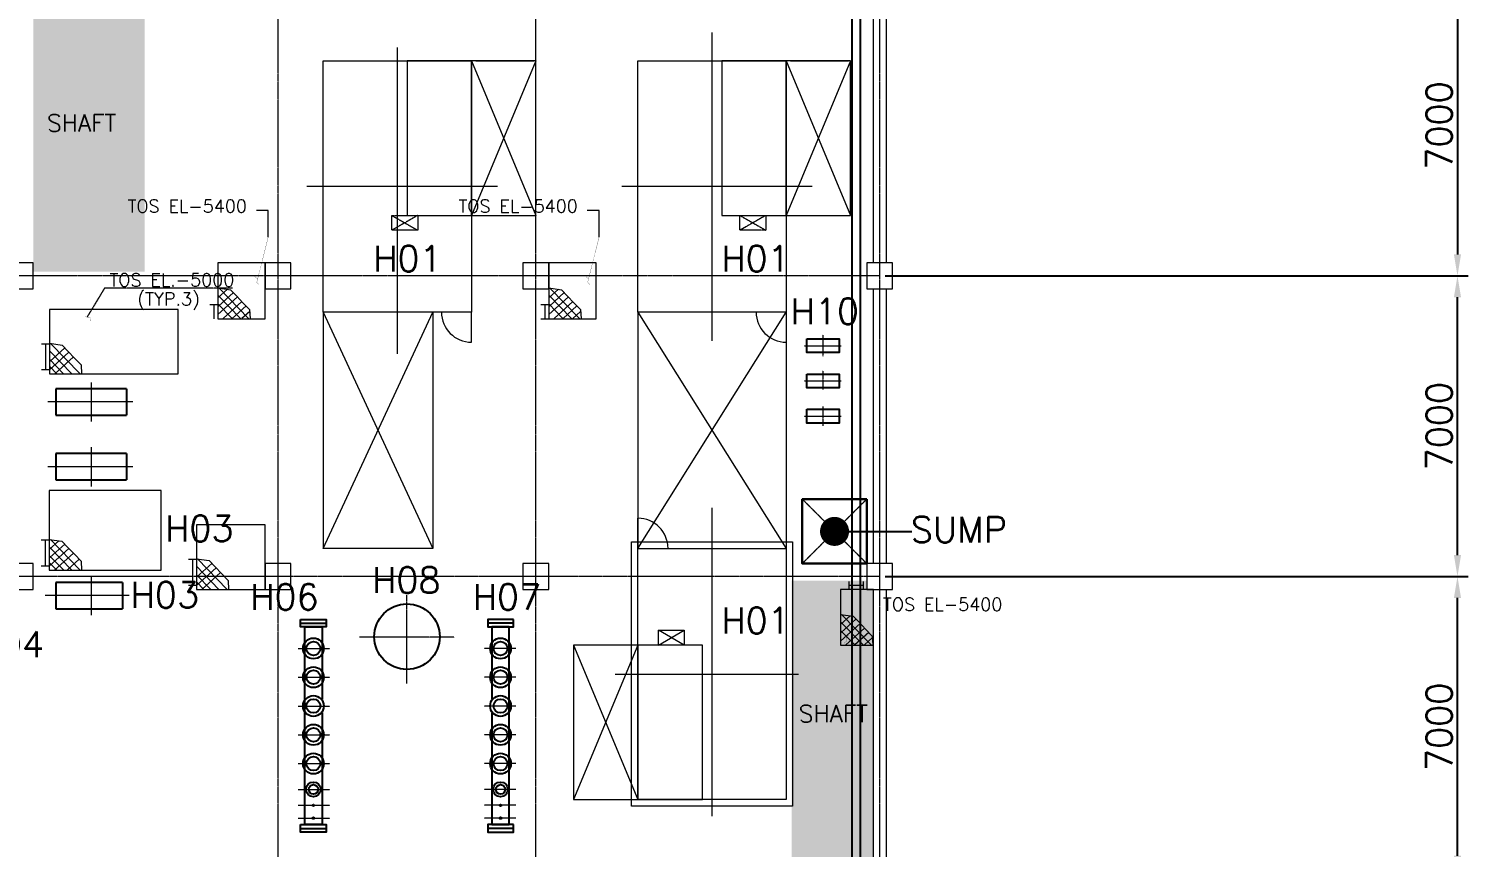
# Model space of a CAD drawing. Extents: x -59767 to 1106559, y -1290 to 1129522.
# Drawn here: x 135057 to 168552, y 88345 to 107398 of the extents above; entities that cross this region are included whole.
import ezdxf
from ezdxf.enums import TextEntityAlignment as Align

# ---------------------------------------------------------------- set-up
doc = ezdxf.new("R2010")
doc.units = 0
doc.linetypes.add('CENTER', pattern=[2, 1.25, -0.25, 0.25, -0.25])
doc.layers.get('0').update_dxf_attribs({"linetype": 'CONTINUOUS', "lineweight": 9})
doc.layers.get('Defpoints').update_dxf_attribs({"linetype": 'CONTINUOUS', "lineweight": 9})
for name, color, linetype, lineweight in [('CENTER', 1, 'CENTER', 9), ('COLUMN', 2, 'CONTINUOUS', 9), ('TEXT', 3, 'CONTINUOUS', 9), ('WALL', 7, 'CONTINUOUS', 9), ('WALL_300', 7, 'CONTINUOUS', 9), ('중간선', 5, 'CONTINUOUS', 9), ('중심선', 1, 'CENTER', 9), ('치수선', 6, 'CONTINUOUS', 9)]:
    doc.layers.add(name, color=color, linetype=linetype, lineweight=lineweight)
for name, color, linetype in [('EQUIP', 6, 'CONTINUOUS'), ('HATCH', 6, 'CONTINUOUS'), ('M', 6, 'CONTINUOUS'), ('REV', 12, 'CONTINUOUS'), ('TEXT2', 253, 'CONTINUOUS')]:
    doc.layers.add(name, color=color, linetype=linetype)
doc.styles.get("Standard").update_dxf_attribs({"font": 'romans.shx', "bigfont": 'whtgtxt.shx'})
doc.dimstyles.new('ISO-25', dxfattribs={"dimscale": 200, "dimtxt": 3, "dimasz": 2.5, "dimexe": 1.25, "dimexo": 0.625, "dimtad": 1, "dimdec": 0, "dimdsep": 46, "dimtxsty": 'Standard', "dimcen": 2.5, "dimadec": 0, "dimazin": 0, "dimtp": 0.1, "dimtm": 0.1, "dimtfac": 0.6, "dimtdec": 0, "dimtmove": 0, "dimatfit": 3, "dimfxl": 1, "dimtvp": 1, "dimtolj": 1, "dimarcsym": 0})

# ---------------------------------------------------------------- blocks, each defined once
blk = doc.blocks.new('*D212')
at = {"layer": 'Defpoints', "color": 0}
for p in [(154858, 94647), (168302, 94647), (154858, 87647)]:
    blk.add_point(p, dxfattribs=at)
at = {"layer": '치수선', "color": 0, "lineweight": -2}
for p, q in [((154983, 94647), (168552, 94647)), ((168302, 88147), (168302, 94147)), ((154983, 87647), (168552, 87647))]:
    blk.add_line(p, q, dxfattribs=at)
at = {"layer": '치수선', "color": 0}
for points in [[(168386, 94147), (168219, 94147), (168302, 94647)], [(168219, 88147), (168386, 88147), (168302, 87647)]]:
    blk.add_solid(points, dxfattribs=at)
at = {"layer": '치수선', "color": 0, "insert": (167877, 91147), "char_height": 600, "attachment_point": 5, "rotation": 90}
blk.add_mtext('\\A1;7000', dxfattribs=at)
blk = doc.blocks.new('*D213')
at = {"layer": 'Defpoints', "color": 0}
for p in [(154858, 108647), (154858, 101647), (168302, 101647)]:
    blk.add_point(p, dxfattribs=at)
at = {"layer": '치수선', "color": 0, "lineweight": -2}
for p, q in [((154983, 108647), (168552, 108647)), ((168302, 108147), (168302, 102147)), ((154983, 101647), (168552, 101647))]:
    blk.add_line(p, q, dxfattribs=at)
at = {"layer": '치수선', "color": 0}
for points in [[(168386, 108147), (168219, 108147), (168302, 108647)], [(168219, 102147), (168386, 102147), (168302, 101647)]]:
    blk.add_solid(points, dxfattribs=at)
at = {"layer": '치수선', "color": 0, "insert": (167877, 105147), "char_height": 600, "attachment_point": 5, "rotation": 90}
blk.add_mtext('\\A1;7000', dxfattribs=at)
blk = doc.blocks.new('*D217')
at = {"layer": 'Defpoints', "color": 0}
for p in [(154858, 101647), (168302, 101647), (154858, 94647)]:
    blk.add_point(p, dxfattribs=at)
at = {"layer": '치수선', "color": 0, "lineweight": -2}
for p, q in [((154983, 101647), (168552, 101647)), ((168302, 95147), (168302, 101147)), ((154983, 94647), (168552, 94647))]:
    blk.add_line(p, q, dxfattribs=at)
at = {"layer": '치수선', "color": 0}
for points in [[(168386, 101147), (168219, 101147), (168302, 101647)], [(168219, 95147), (168386, 95147), (168302, 94647)]]:
    blk.add_solid(points, dxfattribs=at)
at = {"layer": '치수선', "color": 0, "insert": (167877, 98147), "char_height": 600, "attachment_point": 5, "rotation": 90}
blk.add_mtext('\\A1;7000', dxfattribs=at)
blk = doc.blocks.new('column600')
at = {"layer": 'COLUMN', "linetype": 'Continuous'}
blk.add_lwpolyline([(-300, -300), (300, -300), (300, 300), (-300, 300)], close=True, dxfattribs=at)

msp = doc.modelspace()

# ---------------------------------------------------------------- hatches: boundary and pattern name
at = {"layer": 'CENTER', "linetype": 'CENTER'}
h = msp.add_hatch(dxfattribs=at)
h.set_pattern_fill('ANGLE', color=256, scale=10)
h.set_pattern_definition([(0, (1.36, -509031.635), (0, 69.85), [50.8, -19.05]), (90, (1.36, -509031.635), (-69.85, 4e-15), [50.8, -19.05])])
h.paths.add_polyline_path([(135159.6, 108497.4), (135159.6, 101747.4), (137756.9, 101747.4), (137756.9, 108497.4)])
at = {"layer": '중간선'}
h = msp.add_hatch(dxfattribs=at)
h.set_pattern_fill('ANGLE', color=1, scale=10)
h.set_pattern_definition([(0, (-1.36, -194447.415), (0, 69.85), [50.8, -19.05]), (90, (-1.36, -194447.415), (-69.85, 4e-15), [50.8, -19.05])])
edge = h.paths.add_edge_path()
edge.add_line((152806.3, 87947.4), (152806.3, 94547.4))
edge.add_line((152806.3, 94547.4), (154556.8, 94547.4))
edge.add_line((154556.8, 94547.4), (154556.8, 94347.4))
edge.add_line((154556.8, 94347.4), (154709.1, 94347.4))
edge.add_line((154709.1, 94347.4), (154709.2, 87947.4))
edge.add_line((154709.2, 87947.4), (152806.3, 87947.4))

# ---------------------------------------------------------------- linework, layer by layer
at = {"ltscale": 0.5}
for p, q in [((145358.2, 100102.6), (145358.2, 100802.6)), ((152681.8, 100802.6, -3.5), (152681.8, 100102.6, -3.5)), ((149231.8, 95302.6, -3.5), (149231.8, 96002.6, -3.5))]:
    msp.add_line(p, q, dxfattribs=at)
for points in [[(141908.2, 100802.6), (141908.2, 106652.6), (145358.2, 106652.6), (145358.2, 100802.6)], [(143858.2, 103052.6), (145358.2, 103052.6), (145358.2, 106652.6), (143858.2, 106652.6)], [(135535.5, 99364.9), (138535.5, 99364.9), (138535.5, 100864.9), (135535.5, 100864.9)], [(135534.8, 94797.5), (138134.8, 94797.5), (138134.8, 96648.3), (135534.8, 96648.3)], [(138956.8, 94347.5), (140556.8, 94347.5), (140556.8, 95847.5), (138956.8, 95847.5)]]:
    msp.add_lwpolyline(points, close=True, dxfattribs=at)
at = {"ltscale": 0.5, "elevation": -3.5}
for points in [[(149231.8, 100802.6), (149231.8, 106652.6), (152681.8, 106652.6), (152681.8, 100802.6)], [(151181.8, 103052.6), (152681.8, 103052.6), (152681.8, 106652.6), (151181.8, 106652.6)], [(152831.8, 95452.6), (152831.8, 89302.6), (149081.8, 89302.6), (149081.8, 95452.6)], [(152681.8, 95302.6), (152681.8, 89452.6), (149231.8, 89452.6), (149231.8, 95302.6)], [(149231.8, 89452.6), (150731.8, 89452.6), (150731.8, 93052.6), (149231.8, 93052.6)]]:
    msp.add_lwpolyline(points, close=True, dxfattribs=at)
at = {"ltscale": 0.5}
for points in [[(140556.8, 101947.5), (140556.8, 101947.5), (139456.8, 101947.5), (139456.8, 100647.5), (140556.8, 100647.5), (140556.8, 101947.5)], [(148256.8, 101947.5), (148256.8, 101947.5), (147156.8, 101947.5), (147156.8, 100647.5), (148256.8, 100647.5), (148256.8, 101947.5)], [(139456.8, 101365.2), (139751.4, 101324.4), (139894.4, 101174.7), (140040.4, 101021.9), (140194, 100861), (140207.5, 100653.5)], [(147156.8, 101365.2), (147451.4, 101324.4), (147594.4, 101174.7), (147740.4, 101021.9), (147894, 100861), (147907.5, 100653.5)], [(135535.5, 100076.5), (135830.1, 100035.7), (135973.1, 99886), (136119.1, 99733.2), (136272.7, 99572.4), (136286.2, 99364.9)], [(135534.8, 95509.2), (135829.4, 95468.3), (135972.3, 95318.7), (136118.3, 95165.8), (136271.9, 95005), (136285.5, 94797.5)], [(154711.8, 94347.5), (154711.8, 94347.5), (153946.3, 94347.5), (153946.3, 93047.5), (154711.8, 93047.5), (154711.8, 94347.5)], [(153946.3, 93765.2), (154240.8, 93724.4), (154383.8, 93574.7), (154529.8, 93421.9), (154683.4, 93261.1), (154697, 93053.6)]]:
    msp.add_lwpolyline(points, dxfattribs=at)
at = {"const_width": 337.5, "elevation": -3}
msp.add_lwpolyline([(153806.8, 95528.7, -1), (153806.8, 95866.2, -1)], format="xyb", close=True, dxfattribs=at)
at = {"ltscale": 0.5}
for centre, start, end in [((145358.2, 100802.6), 180, 270), ((152681.8, 100802.6, -3.5), 180, 270), ((149231.8, 95302.6, -3.5), 0, 90)]:
    msp.add_arc(centre, 700, start, end, dxfattribs=at)
at = {"layer": 'CENTER', "linetype": 'CENTER'}
for p, q in [((154556.8, 94947.5, -3), (153056.8, 96447.5, -3)), ((153056.8, 94947.5, -3), (154556.8, 96447.5, -3))]:
    msp.add_line(p, q, dxfattribs=at)
at = {"layer": 'EQUIP', "color": 0, "ltscale": 0.5}
for p, q in [((137330.5, 99014.9), (135685.5, 99014.9)), ((135685.5, 99014.9), (135685.5, 98404.9)), ((137330.5, 99014.9), (137330.5, 98404.9)), ((135685.5, 98404.9), (137330.5, 98404.9)), ((137330.5, 97508.3), (135685.5, 97508.3)), ((135685.5, 97508.3), (135685.5, 96898.3)), ((137330.5, 97508.3), (137330.5, 96898.3)), ((135685.5, 96898.3), (137330.5, 96898.3)), ((137239.9, 94508.3), (135685.5, 94508.3)), ((135685.5, 94508.3), (135685.5, 93898.3)), ((137239.9, 94508.3), (137239.9, 93898.3)), ((135685.5, 93898.3), (137239.1, 93898.3)), ((141381.4, 93560.2), (141978.4, 93560.2)), ((146332.3, 93560.2), (145735.3, 93560.2)), ((141381.4, 88784.1), (141978.4, 88784.1)), ((146332.3, 88784.1), (145735.3, 88784.1))]:
    msp.add_line(p, q, dxfattribs=at)
at = {"layer": 'EQUIP', "color": 0, "ltscale": 0.5, "elevation": -3.5}
for points in [[(153162.7, 100180.6), (153912.7, 100180.6), (153912.7, 99860.6), (153162.7, 99860.6)], [(153162.7, 99360.6), (153912.7, 99360.6), (153912.7, 99040.6), (153162.7, 99040.6)], [(153162.7, 98540.6), (153912.7, 98540.6), (153912.7, 98220.6), (153162.7, 98220.6)]]:
    msp.add_lwpolyline(points, close=True, dxfattribs=at)
at = {"layer": 'EQUIP', "color": 0, "ltscale": 0.5}
for points in [[(141381.4, 93648.2), (141978.4, 93648.2), (141978.4, 93472.1), (141381.4, 93472.1)], [(146332.3, 93648.2), (145735.3, 93648.2), (145735.3, 93472.1), (146332.3, 93472.1)], [(141381.4, 88872.1), (141978.4, 88872.1), (141978.4, 88696.1), (141381.4, 88696.1)], [(146332.3, 88872.1), (145735.3, 88872.1), (145735.3, 88696.1), (146332.3, 88696.1)]]:
    msp.add_lwpolyline(points, close=True, dxfattribs=at)
for points in [[(141883.1, 91470.2), (141883.1, 88872.1), (141476.7, 88872.1), (141476.7, 93472.1), (141883.1, 93472.1), (141883.1, 91794)], [(145830.6, 91470.2), (145830.6, 88872.1), (146237, 88872.1), (146237, 93472.1), (145830.6, 93472.1), (145830.6, 91794)]]:
    msp.add_lwpolyline(points, dxfattribs=at)
for centre, radius in [((143856.8, 93246.1), 762), ((141679.9, 92972.1), 241.6), ((141679.9, 92972.1), 161.9), ((146033.8, 92972.1), 241.6), ((146033.8, 92972.1), 161.9), ((141679.9, 92302.1), 241.6), ((141679.9, 92302.1), 161.9), ((146033.8, 92302.1), 241.6), ((146033.8, 92302.1), 161.9), ((141679.9, 91632.1), 241.6), ((141679.9, 91632.1), 161.9), ((146033.8, 91632.1), 241.6), ((146033.8, 91632.1), 161.9), ((141679.9, 90962.1), 241.6), ((141679.9, 90962.1), 161.9), ((146033.8, 90962.1), 241.6), ((146033.8, 90962.1), 161.9), ((141679.9, 90292.1), 241.6), ((141679.9, 90292.1), 161.9), ((146033.8, 90292.1), 241.6), ((146033.8, 90292.1), 161.9), ((141679.9, 89692.1), 171.5), ((141679.9, 89692.1), 109.6), ((146033.8, 89692.1), 171.5), ((146033.8, 89692.1), 109.6), ((141679.9, 89322.1), 19.5), ((146033.8, 89322.1), 19.5), ((141679.9, 89022.1), 19.5), ((146033.8, 89022.1), 19.5)]:
    msp.add_circle(centre, radius, dxfattribs=at)
at = {"layer": 'HATCH', "color": 0, "lineweight": -3}
msp.add_line((153806.8, 95697.5, -3), (155604.7, 95697.5, -3), dxfattribs=at)
at = {"layer": 'M'}
for p, q in [((154406.8, 108197.4, -3.5), (154406.8, 87947.5, -3.5)), ((154206.8, 107997.4, -3.5), (154206.8, 87947.5, -3.5))]:
    msp.add_line(p, q, dxfattribs=at)
at = {"layer": 'REV', "color": 7, "lineweight": 5}
for p, q in [((145458.2, 106652.6), (146805.6, 106652.6)), ((152781.8, 106652.6, -3.5), (154129.2, 106652.6, -3.5))]:
    msp.add_line(p, q, dxfattribs=at)
at = {"layer": 'REV', "color": 3, "lineweight": 5}
for p, q in [((141679.9, 91794), (141677.6, 91794)), ((146033.8, 91794), (146036, 91794))]:
    msp.add_line(p, q, dxfattribs=at)
for centre, start, end in [((141679.9, 92302.1), 89.20275, 270), ((146033.8, 92302.1), 270, 90.79725)]:
    msp.add_arc(centre, 161.9, start, end, dxfattribs=at)
at = {"layer": 'TEXT', "lineweight": 9}
for p, q in [((145358.2, 106652.6), (146858.2, 103052.6)), ((146858.2, 106652.6), (145358.2, 103052.6)), ((152681.8, 106652.6, -3.5), (154181.8, 103052.6, -3.5)), ((154181.8, 106652.6, -3.5), (152681.8, 103052.6, -3.5)), ((141908.2, 100802.6), (144458.2, 95302.6)), ((141908.2, 95302.6), (144458.2, 100802.6)), ((141908.2, 100802.6), (141908.2, 95302.6)), ((144458.2, 100802.6), (144458.2, 95302.6)), ((149231.8, 100802.6, -3.5), (152681.8, 95302.6, -3.5)), ((149231.8, 100802.6, -3.5), (149231.8, 95302.6, -3.5)), ((149231.8, 95302.6, -3.5), (152681.8, 100802.6, -3.5)), ((152681.8, 100802.6, -3.5), (152681.8, 95302.6, -3.5)), ((144458.2, 95302.6), (141908.2, 95302.6)), ((147731.8, 93052.6, -3.5), (149231.8, 89452.6, -3.5)), ((149231.8, 93052.6, -3.5), (147731.8, 89452.6, -3.5))]:
    msp.add_line(p, q, dxfattribs=at)
msp.add_lwpolyline([(145358.2, 103052.6), (146858.2, 103052.6), (146858.2, 106652.6), (145358.2, 106652.6)], close=True, dxfattribs=at)
at = {"layer": 'TEXT', "lineweight": 9, "elevation": -3.5}
for points in [[(152681.8, 103052.6), (154181.8, 103052.6), (154181.8, 106652.6), (152681.8, 106652.6)], [(147731.8, 89452.6), (149231.8, 89452.6), (149231.8, 93052.6), (147731.8, 93052.6)]]:
    msp.add_lwpolyline(points, close=True, dxfattribs=at)
at = {"layer": 'TEXT2', "color": 3, "lineweight": 5}
for p, q in [((140628.4, 103167.4, -1), (140352.6, 103167.4, -1)), ((140628.4, 102548.7, -1), (140628.4, 103167.4, -1)), ((148328.4, 103167.4, -1), (148052.6, 103167.4, -1)), ((148328.4, 102548.7, -1), (148328.4, 103167.4, -1)), ((139680.7, 101334.2), (139456.8, 101132.6)), ((139456.8, 101192.9), (139982.6, 100653.5)), ((139816.7, 101256), (139470, 100943.7)), ((139483.1, 101361.6), (140173.3, 100653.5)), ((147380.7, 101334.2), (147156.8, 101132.6)), ((147156.8, 101192.9), (147682.6, 100653.5)), ((147516.7, 101256), (147170, 100943.7)), ((147183.1, 101361.6), (147873.3, 100653.5)), ((139270.4, 100976.5, -1), (139456.8, 100976.5, -1)), ((139363.6, 100976.5, -1), (139363.6, 100647.5, -1)), ((139913.5, 101154.7), (139456.8, 100743.5)), ((139456.8, 100992.3), (139787.1, 100653.5)), ((140016.9, 101046.4), (139580.7, 100653.5)), ((140113.7, 100945.1), (139790, 100653.5)), ((146970.4, 100976.5, -1), (147156.8, 100976.5, -1)), ((147063.6, 100976.5, -1), (147063.6, 100647.5, -1)), ((147613.5, 101154.7), (147156.8, 100743.5)), ((147156.8, 100992.3), (147487.1, 100653.5)), ((147716.9, 101046.4), (147280.7, 100653.5)), ((147813.7, 100945.1), (147490, 100653.5)), ((140196.8, 100818.4), (140013.7, 100653.5)), ((146970.4, 100647.5, -1), (147156.8, 100647.5, -1)), ((147896.8, 100818.4), (147713.7, 100653.5)), ((135349.1, 100064.9), (135535.5, 100064.9)), ((135442.3, 100064.9), (135442.3, 99464.9)), ((135535.5, 99904.2), (136061.3, 99364.9)), ((135992.2, 99866), (135535.5, 99454.8)), ((135895.4, 99967.3), (135548.6, 99655)), ((135561.8, 100072.9), (136252, 99364.9)), ((135535.5, 99703.6), (135871.4, 99359)), ((135535.5, 99541.7), (135707.9, 99364.9)), ((136095.6, 99757.7), (135659.4, 99364.9)), ((135349.1, 99464.9), (135535.5, 99464.9)), ((135348.3, 95497.5), (135534.8, 95497.5)), ((135441.6, 95497.5), (135441.6, 94897.5)), ((135758.7, 95478.1), (135534.8, 95276.5)), ((135561.1, 95505.5), (136251.3, 94797.5)), ((135534.8, 95336.8), (136060.6, 94797.5)), ((135991.4, 95298.7), (135534.8, 94887.4)), ((135534.8, 95136.3), (135870.7, 94791.7)), ((135894.7, 95400), (135547.9, 95087.7)), ((136094.9, 95190.4), (135658.7, 94797.5)), ((135348.3, 94897.5), (135534.8, 94897.5)), ((135534.8, 94974.4), (135707.2, 94797.5)), ((136228.3, 95050.7), (135947.1, 94797.5)), ((138770.4, 95047.5), (138956.8, 95047.5)), ((138863.6, 95047.5), (138863.6, 94447.5)), ((138956.8, 94886.8), (139482.6, 94347.5)), ((139413.5, 94848.7), (138956.8, 94437.4)), ((139316.7, 94950), (138970, 94637.7)), ((138983.1, 95055.5), (139673.3, 94347.5)), ((138956.8, 94686.3), (139292.8, 94341.7)), ((138956.8, 94524.4), (139129.2, 94347.5)), ((139516.9, 94740.3), (139080.7, 94347.5)), ((154142, 94533.9), (154142, 94347.5)), ((154471, 94533.9), (154471, 94347.5)), ((138770.4, 94447.5), (138956.8, 94447.5)), ((154471, 94440.7), (154142, 94440.7)), ((154170.1, 93734.2), (153946.3, 93532.6)), ((153946.3, 93592.9), (154472, 93053.6)), ((154402.9, 93554.7), (153946.3, 93143.5)), ((154306.1, 93656), (153959.4, 93343.7)), ((153972.5, 93761.6), (154662.7, 93053.6)), ((153946.3, 93392.3), (154276.5, 93053.6)), ((154506.4, 93446.4), (154070.2, 93053.6)), ((154603.1, 93345.1), (154279.4, 93053.6)), ((154686.2, 93218.4), (154503.2, 93053.6))]:
    msp.add_line(p, q, dxfattribs=at)
at = {"layer": 'TEXT2', "color": 3, "lineweight": 5, "const_width": 5, "elevation": -1}
for points in [[(140382.7, 101575.2), (140628.4, 102548.7), (140628.4, 102548.7)], [(148082.7, 101575.2), (148328.4, 102548.7), (148328.4, 102548.7)]]:
    msp.add_lwpolyline(points, dxfattribs=at)
at = {"layer": 'TEXT2', "color": 3, "lineweight": 5, "const_width": 5}
for points in [[(140419, 101440.3), (140361, 101492.8), (140382.7, 101575.2), (140313.3, 101631.6)], [(148119, 101440.3), (148061, 101492.8), (148082.7, 101575.2), (148013.3, 101631.6)], [(154133.6, 93284.3), (154075.5, 93231.8), (154097.2, 93149.4), (154027.8, 93093.1)]]:
    msp.add_lwpolyline(points, dxfattribs=at)
at = {"layer": 'TEXT2', "color": 3, "lineweight": 5}
msp.add_lwpolyline([(138956.8, 95059.1), (139251.4, 95018.3), (139394.4, 94868.7), (139540.4, 94715.8), (139694, 94555), (139707.5, 94347.5)], dxfattribs=at)
at = {"layer": 'WALL', "color": 0, "linetype": 'Continuous', "lineweight": 30, "ltscale": 200, "elevation": -3}
msp.add_lwpolyline([(154556.8, 96447.5), (153056.8, 96447.5), (153056.8, 94947.5), (154556.8, 94947.5), (154556.8, 96447.5)], dxfattribs=at)
at = {"layer": 'WALL_300', "linetype": 'Continuous', "lineweight": 9}
for p, q in [((154710.8, 101947.5), (154710.5, 108347.4)), ((155007.4, 108347.4), (155007.4, 101947.5)), ((154712, 94947.5), (154711.7, 101347.5)), ((155007.4, 101347.5), (155007.4, 94947.5)), ((154712.1, 87947.5), (154711.8, 94347.5)), ((155007.4, 94347.5), (155007.4, 87947.5))]:
    msp.add_line(p, q, dxfattribs=at)
at = {"layer": '중심선'}
for p, q in [((140858.2, 45997.5), (140858.2, 109494.8)), ((146858.2, 45997.5), (146858.2, 109494.8)), ((154858.2, 45997.5), (154858.2, 109494.8)), ((154858.2, 101647.5), (62208.2, 101647.5)), ((154856.8, 94647.5), (62206.8, 94647.5))]:
    msp.add_line(p, q, dxfattribs=at)
at = {"layer": '치수선', "linetype": 'Continuous'}
for p, q in [((150956.8, 100132.3, -3.5), (150956.8, 107311.5, -3.5)), ((143633.2, 99832.7), (143633.2, 106963.1)), ((145963.6, 103727.6), (141529.9, 103727.6)), ((153287.3, 103727.6, -3.5), (148853.6, 103727.6, -3.5)), ((136508, 99167.4), (136508, 98252.4)), ((137481.8, 98709.9), (135502.3, 98709.9)), ((136508, 97660.8), (136508, 96745.8)), ((137481.8, 97203.3), (135502.3, 97203.3)), ((150956.8, 89064.4, -3.5), (150956.8, 96243.6, -3.5)), ((136508, 94660.8), (136508, 93745.8)), ((137394.3, 94203.3), (135436.7, 94203.3)), ((150308.1, 93052.6, -3.5), (149706.7, 93396.8, -3.5)), ((149706.7, 93052.6, -3.5), (150308.1, 93396.8, -3.5)), ((148699.4, 92377.6, -3.5), (152971.6, 92377.6, -3.5))]:
    msp.add_line(p, q, dxfattribs=at)
at = {"layer": '치수선', "linetype": 'CENTER'}
for p, q in [((143505.6, 103052.6, -3.5), (144107, 102708.3, -3.5)), ((144107, 103052.6, -3.5), (143505.6, 102708.3, -3.5)), ((151605.6, 103052.6, -3.5), (152207, 102708.3, -3.5)), ((152207, 103052.6, -3.5), (151605.6, 102708.3, -3.5)), ((136818.4, 101359.1), (136411.9, 100684.9)), ((139800.2, 101359.1), (136818.4, 101359.1)), ((153537.7, 100273.3, -3.5), (153537.7, 99780.4, -3.5)), ((153102, 100020.6, -3.5), (153957.2, 100020.6, -3.5)), ((153102, 99200.6, -3.5), (153957.2, 99200.6, -3.5)), ((153537.7, 99444.6, -3.5), (153537.7, 98997.5, -3.5)), ((153537.7, 98601.7, -3.5), (153537.7, 98151.6, -3.5)), ((153102, 98380.6, -3.5), (153957.2, 98380.6, -3.5)), ((143856.8, 92951.4), (143856.8, 94211.2)), ((144960.8, 93233.6), (142752.9, 93233.6)), ((141322.8, 92972.1), (142059.6, 92972.1)), ((143856.8, 92158), (143856.8, 92951.4)), ((146390.9, 92972.1), (145654, 92972.1)), ((141322.8, 92302.1), (142059.6, 92302.1)), ((146390.9, 92302.1), (145654, 92302.1)), ((141322.8, 91632.1), (142059.6, 91632.1)), ((146390.9, 91632.1), (145654, 91632.1)), ((141322.8, 90962.1), (142059.6, 90962.1)), ((146390.9, 90962.1), (145654, 90962.1)), ((141322.8, 90292.1), (142059.6, 90292.1)), ((146390.9, 90292.1), (145654, 90292.1)), ((141322.8, 89692.1), (142059.6, 89692.1)), ((146390.9, 89692.1), (145654, 89692.1)), ((141322.8, 89322.1), (142059.6, 89322.1)), ((146390.9, 89322.1), (145654, 89322.1)), ((141322.8, 89022.1), (142059.6, 89022.1)), ((146390.9, 89022.1), (145654, 89022.1))]:
    msp.add_line(p, q, dxfattribs=at)
at = {"layer": '치수선', "linetype": 'CENTER', "elevation": -3.5}
for points in [[(143505.6, 103052.6), (144107, 103052.6), (144107, 102708.3), (143505.6, 102708.3)], [(151605.6, 103052.6), (152207, 103052.6), (152207, 102708.3), (151605.6, 102708.3)]]:
    msp.add_lwpolyline(points, close=True, dxfattribs=at)
at = {"layer": '치수선', "linetype": 'CENTER', "const_width": 5}
msp.add_lwpolyline([(136364.2, 100761.5), (136364.2, 100696), (136411.9, 100684.9), (136499, 100664.7), (136489.3, 100585.9)], dxfattribs=at)
at = {"layer": '치수선', "linetype": 'Continuous', "elevation": -3.5}
msp.add_lwpolyline([(150308.1, 93052.6), (149706.7, 93052.6), (149706.7, 93396.8), (150308.1, 93396.8)], close=True, dxfattribs=at)

# ---------------------------------------------------------------- block references
at = {"layer": 'COLUMN', "linetype": 'Continuous'}
for p in [(134858.2, 101647.5), (140856.8, 101647.5), (146856.8, 101647.5), (154856.8, 101647.5), (134858.2, 94647.5), (140856.8, 94647.5), (146856.8, 94647.5), (154856.8, 94647.5)]:
    msp.add_blockref('column600', p, dxfattribs=at)

# ---------------------------------------------------------------- texts
at = {"layer": 'TEXT', "lineweight": 9}
for s, height, p in [('SHAFT', 400, (135480.4, 105005.3)), ('SUMP', 600, (155580.7, 95438.9, -3)), ('SHAFT', 400, (152972.5, 91253.2))]:
    msp.add_text(s, height=height, dxfattribs=at).set_placement(p)
for s, height, p in [('TOS EL-5400', 300, (138744.4, 103268.6, -3.5)), ('TOS EL-5400', 300, (146444.4, 103268.6, -3.5)), ('H01', 600, (143868.5, 102047.9, -3.5)), ('H01', 600, (151968.5, 102047.8, -3.5)), ('TOS EL.-5000', 300, (138387, 101551.2)), ('(TYP.3)', 300, (138309.3, 101086.8)), ('H10', 600, (153579.2, 100820.8, -3.5)), ('H03', 600, (139023.8, 95764.5)), ('H08', 600, (143840.8, 94563.4)), ('H03', 600, (138222, 94220)), ('H06', 600, (141004.8, 94172.7)), ('H07', 600, (146181.7, 94172.7)), ('TOS EL-5400', 300, (156323.5, 93998.8, -3.5)), ('H01', 600, (151968.5, 93622.9, -3.5)), ('H04', 600, (134615.8, 93068.7))]:
    msp.add_text(s, height=height, dxfattribs=at).set_placement(p, align=Align.MIDDLE)

# ---------------------------------------------------------------- dimensions: what is measured, and where the dimension line sits
at = {"layer": '치수선'}
for base, p1, p2, picture, middle in [((168302.4, 101647.4), (154858.2, 108647.4), (154858.2, 101647.4), '*D213', (167877.4, 105147.4)), ((168302.4, 101647.5), (154858.2, 94647.5), (154858.2, 101647.5), '*D217', (167877.4, 98147.5)), ((168302.4, 94647.5), (154858.2, 87647.5), (154858.2, 94647.5), '*D212', (167877.4, 91147.5))]:
    dim = msp.add_linear_dim(base=base, p1=p1, p2=p2, angle=90, dimstyle='ISO-25', dxfattribs=at)
    dim.commit()
    dim.dimension.update_dxf_attribs({"geometry": picture, "text_midpoint": middle})

doc.saveas('drawing.dxf')
